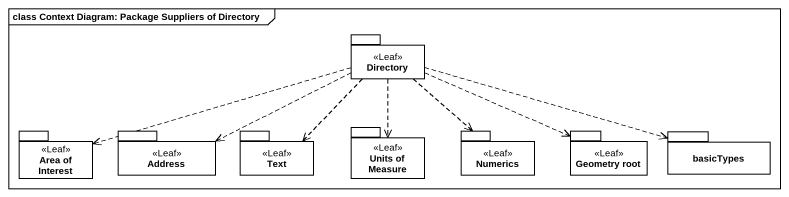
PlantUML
@startuml
mainframe class Context Diagram: Package Suppliers of Directory
package Directory <<Leaf>> {
}
package "Units of Measure" as Units_of_Measure <<Leaf>> {
}
package "Area of Interest" as Area_of_Interest <<Leaf>> {
}
package Address <<Leaf>> {
}
package Text <<Leaf>> {
}
package Numerics <<Leaf>> {
}
package "Geometry root" as Geometry_root <<Leaf>> {
}
package basicTypes {
}
Directory ..> Units_of_Measure
Directory .left.> Area_of_Interest
Directory .left.> Address
Directory ..> Text
Directory ..> Numerics
Directory .right.> Geometry_root
Directory .right.> basicTypes
@enduml
